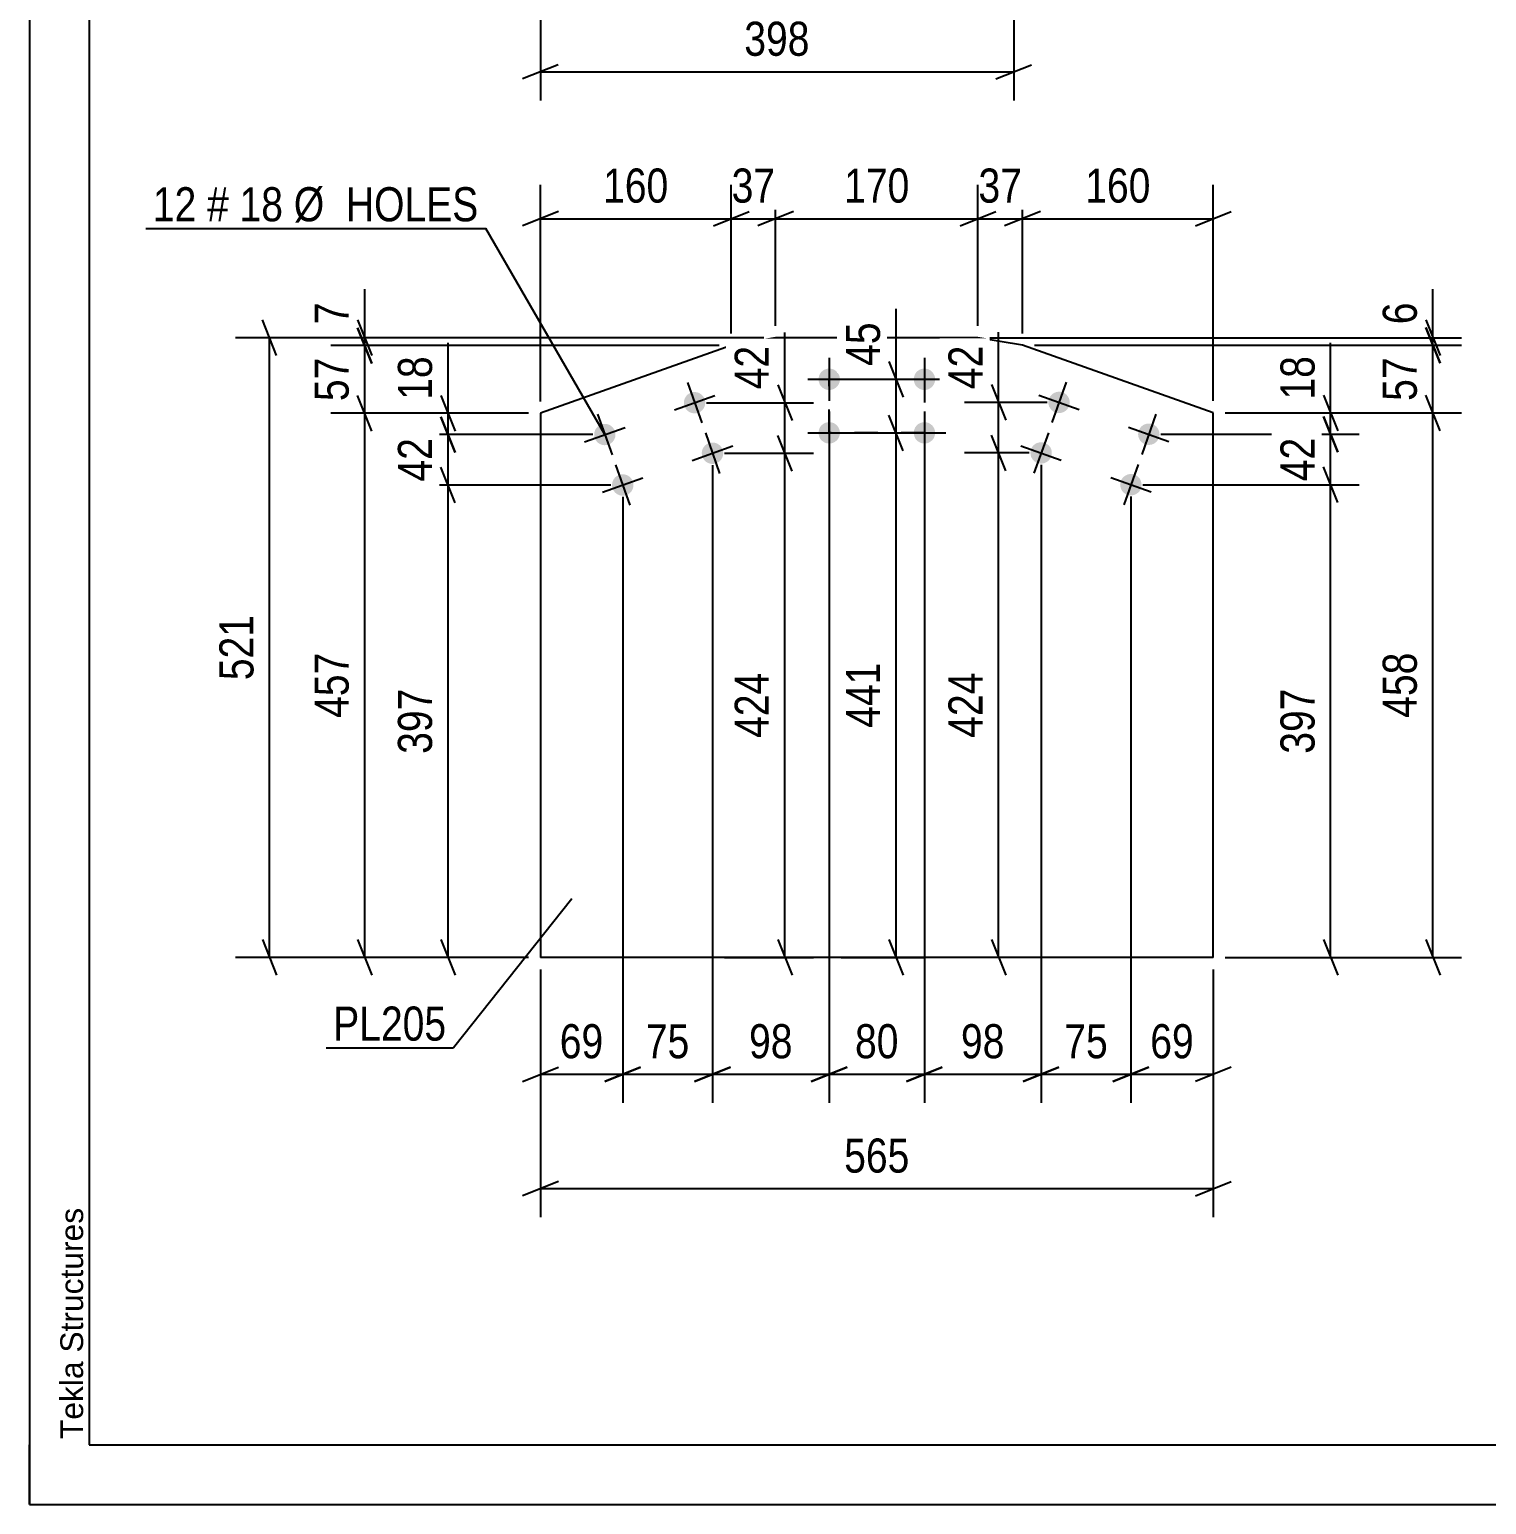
# Model space of a CAD drawing. Header units: millimetres. Extents: x 0 to 420, y 0 to 297.
# Drawn here: x 0 to 122.4, y 0 to 123.9 of the extents above; entities that cross this region are included whole.
import ezdxf

# ---------------------------------------------------------------- set-up
doc = ezdxf.new("R2010")
doc.units = ezdxf.units.MM
doc.linetypes.add('DXK_LINE_DOT2', pattern=[3.9198, 1.9599, -1.9599])
doc.styles.add('Arial', font='ARIAL.TTF', dxfattribs={"height": 0.2})
doc.styles.add('Arial Narrow', font='ARIALN.TTF', dxfattribs={"height": 0.2})

# ---------------------------------------------------------------- blocks, each defined once
blk = doc.blocks.new('Unknown-318893208-1115 - 8910')
at = {"color": 5, "linetype": 'Continuous'}
for p, q in [((0, 297), (0, 0)), ((5, 292), (5, 5)), ((0, 0), (0, 5)), ((5, 5), (415, 5)), ((0, 0), (420, 0))]:
    blk.add_line(p, q, dxfattribs=at)
at = {"color": 174, "linetype": 'Continuous', "style": 'Arial'}
blk.add_text('Tekla Structures', height=1.9102, rotation=90, dxfattribs=at).set_placement((4.5, 5.5))
blk = doc.blocks.new('Part-318893208-9037 - 9036')
at = {"color": 2, "linetype": 'Continuous'}
for p, q in [((62.67, 98.05), (58.94, 97.39)), ((79.67, 98.05), (62.67, 98.05)), ((83.41, 97.41), (79.67, 98.05)), ((58.94, 97.39), (42.92, 91.7)), ((99.43, 91.73), (83.41, 97.41)), ((99.43, 45.97), (99.43, 91.73)), ((42.92, 91.7), (42.92, 45.97)), ((99.43, 45.97), (42.92, 45.97))]:
    blk.add_line(p, q, dxfattribs=at)
blk = doc.blocks.new('Bolt-318893208-9038 - 9036')
at = {"linetype": 'Continuous'}
for points in [[(56.71, 92.89, -1), (55.02, 92.28, -1)], [(49.17, 90.21, -1), (47.48, 89.61, -1)], [(58.22, 88.64, -1), (56.52, 88.04, -1)], [(50.68, 85.97, -1), (48.98, 85.37, -1)]]:
    blk.add_hatch(color=1, dxfattribs=at).paths.add_polyline_path(points)
at = {"color": 1, "linetype": 'Continuous'}
for p, q in [((55.26, 94.28), (56.47, 90.89)), ((54.17, 91.98), (57.56, 93.19)), ((46.63, 89.31), (50.02, 90.51)), ((47.72, 91.61), (48.93, 88.21)), ((56.77, 90.04), (57.97, 86.65)), ((55.67, 87.74), (59.07, 88.95)), ((49.23, 87.37), (50.43, 83.97)), ((48.13, 85.07), (51.53, 86.27))]:
    blk.add_line(p, q, dxfattribs=at)
blk = doc.blocks.new('Bolt-318893208-9039 - 9036')
at = {"linetype": 'Continuous'}
for points in [[(67.17, 95.45), (67.36, 95.43), (67.54, 95.38), (67.7, 95.28), (67.84, 95.16), (67.95, 95), (68.03, 94.83), (68.07, 94.65), (68.07, 94.46), (68.03, 94.28), (67.95, 94.1), (67.84, 93.95), (67.7, 93.83), (67.54, 93.73), (67.36, 93.67), (67.17, 93.65), (66.98, 93.67), (66.81, 93.73), (66.64, 93.83), (66.5, 93.95), (66.39, 94.1), (66.32, 94.28), (66.28, 94.46), (66.28, 94.65), (66.32, 94.83), (66.39, 95), (66.5, 95.16), (66.64, 95.28), (66.81, 95.38), (66.98, 95.43)], [(75.17, 95.45), (75.36, 95.43), (75.54, 95.38), (75.7, 95.28), (75.84, 95.16), (75.95, 95), (76.03, 94.83), (76.07, 94.65), (76.07, 94.46), (76.03, 94.28), (75.95, 94.1), (75.84, 93.95), (75.7, 93.83), (75.54, 93.73), (75.36, 93.67), (75.17, 93.65), (74.98, 93.67), (74.81, 93.73), (74.64, 93.83), (74.5, 93.95), (74.39, 94.1), (74.32, 94.28), (74.28, 94.46), (74.28, 94.65), (74.32, 94.83), (74.39, 95), (74.5, 95.16), (74.64, 95.28), (74.81, 95.38), (74.98, 95.43)], [(67.17, 90.95), (67.36, 90.93), (67.54, 90.88), (67.7, 90.78), (67.84, 90.66), (67.95, 90.5), (68.03, 90.33), (68.07, 90.15), (68.07, 89.96), (68.03, 89.78), (67.95, 89.6), (67.84, 89.45), (67.7, 89.33), (67.54, 89.23), (67.36, 89.17), (67.17, 89.15), (66.98, 89.17), (66.81, 89.23), (66.64, 89.33), (66.5, 89.45), (66.39, 89.6), (66.32, 89.78), (66.28, 89.96), (66.28, 90.15), (66.32, 90.33), (66.39, 90.5), (66.5, 90.66), (66.64, 90.78), (66.81, 90.88), (66.98, 90.93)], [(75.17, 90.95), (75.36, 90.93), (75.54, 90.88), (75.7, 90.78), (75.84, 90.66), (75.95, 90.5), (76.03, 90.33), (76.07, 90.15), (76.07, 89.96), (76.03, 89.78), (75.95, 89.6), (75.84, 89.45), (75.7, 89.33), (75.54, 89.23), (75.36, 89.17), (75.17, 89.15), (74.98, 89.17), (74.81, 89.23), (74.64, 89.33), (74.5, 89.45), (74.39, 89.6), (74.32, 89.78), (74.28, 89.96), (74.28, 90.15), (74.32, 90.33), (74.39, 90.5), (74.5, 90.66), (74.64, 90.78), (74.81, 90.88), (74.98, 90.93)]]:
    blk.add_hatch(color=1, dxfattribs=at).paths.add_polyline_path(points)
at = {"color": 1, "linetype": 'Continuous'}
for p, q in [((67.17, 96.35), (67.17, 92.75)), ((75.17, 96.35), (75.17, 92.75)), ((65.37, 94.55), (68.97, 94.55)), ((73.37, 94.55), (76.97, 94.55)), ((67.17, 91.85), (67.17, 88.25)), ((75.17, 91.85), (75.17, 88.25)), ((65.37, 90.05), (68.97, 90.05)), ((73.37, 90.05), (76.97, 90.05))]:
    blk.add_line(p, q, dxfattribs=at)
blk = doc.blocks.new('Bolt-318893208-9040 - 9036')
at = {"linetype": 'Continuous'}
for points in [[(86.78, 93.46), (86.95, 93.38), (87.1, 93.26), (87.22, 93.12), (87.31, 92.95), (87.36, 92.77), (87.38, 92.58), (87.35, 92.4), (87.29, 92.22), (87.19, 92.06), (87.06, 91.92), (86.91, 91.82), (86.73, 91.75), (86.55, 91.71), (86.36, 91.72), (86.18, 91.76), (86.01, 91.84), (85.86, 91.96), (85.74, 92.1), (85.65, 92.26), (85.59, 92.45), (85.58, 92.63), (85.6, 92.82), (85.67, 93), (85.76, 93.16), (85.89, 93.29), (86.05, 93.4), (86.22, 93.47), (86.41, 93.51), (86.6, 93.5)], [(94.32, 90.78), (94.49, 90.7), (94.64, 90.59), (94.76, 90.44), (94.85, 90.28), (94.9, 90.1), (94.92, 89.91), (94.89, 89.72), (94.83, 89.55), (94.73, 89.39), (94.6, 89.25), (94.45, 89.14), (94.27, 89.07), (94.09, 89.04), (93.9, 89.04), (93.72, 89.09), (93.55, 89.17), (93.4, 89.28), (93.28, 89.42), (93.19, 89.59), (93.13, 89.77), (93.12, 89.96), (93.14, 90.14), (93.21, 90.32), (93.3, 90.48), (93.43, 90.62), (93.59, 90.73), (93.76, 90.8), (93.95, 90.83), (94.14, 90.83)], [(85.27, 89.22), (85.44, 89.13), (85.59, 89.02), (85.72, 88.88), (85.81, 88.71), (85.86, 88.53), (85.87, 88.34), (85.85, 88.16), (85.79, 87.98), (85.69, 87.82), (85.56, 87.68), (85.4, 87.58), (85.23, 87.5), (85.04, 87.47), (84.86, 87.48), (84.67, 87.52), (84.5, 87.6), (84.35, 87.72), (84.23, 87.86), (84.14, 88.02), (84.09, 88.2), (84.07, 88.39), (84.1, 88.58), (84.16, 88.76), (84.26, 88.92), (84.39, 89.05), (84.54, 89.16), (84.72, 89.23), (84.9, 89.26), (85.09, 89.26)], [(92.81, 86.54), (92.98, 86.46), (93.13, 86.35), (93.26, 86.2), (93.34, 86.04), (93.4, 85.86), (93.41, 85.67), (93.39, 85.48), (93.33, 85.31), (93.23, 85.14), (93.1, 85.01), (92.94, 84.9), (92.77, 84.83), (92.58, 84.8), (92.4, 84.8), (92.21, 84.84), (92.04, 84.93), (91.89, 85.04), (91.77, 85.18), (91.68, 85.35), (91.63, 85.53), (91.61, 85.72), (91.64, 85.9), (91.7, 86.08), (91.8, 86.24), (91.93, 86.38), (92.08, 86.48), (92.26, 86.56), (92.44, 86.59), (92.63, 86.59)]]:
    blk.add_hatch(color=1, dxfattribs=at).paths.add_polyline_path(points)
at = {"color": 1, "linetype": 'Continuous'}
for p, q in [((87.08, 94.31), (85.88, 90.91)), ((84.78, 93.21), (88.17, 92.01)), ((92.32, 90.54), (95.71, 89.33)), ((94.62, 91.63), (93.42, 88.24)), ((85.58, 90.06), (84.37, 86.67)), ((83.28, 88.97), (86.67, 87.77)), ((93.12, 87.39), (91.91, 84)), ((90.82, 86.29), (94.21, 85.09))]:
    blk.add_line(p, q, dxfattribs=at)
blk = doc.blocks.new('Rectangle-318893208-10672 - 9036')
at = {"color": 1, "linetype": 'DXK_LINE_DOT2'}
blk.add_lwpolyline([(67.17, 94.55), (75.17, 94.55), (75.17, 90.05), (67.17, 90.05), (67.17, 94.55)], close=True, dxfattribs=at)
blk = doc.blocks.new('StraightDimension-318893208-1419 - 1207')
at = {"color": 7, "linetype": 'Continuous'}
for p, q in [((42.91, 135.69), (42.91, 117.99)), ((82.67, 135.69), (82.67, 117.99)), ((44.41, 120.99), (41.41, 119.79)), ((42.91, 120.39), (82.67, 120.39)), ((81.17, 119.79), (84.17, 120.99))]:
    blk.add_line(p, q, dxfattribs=at)
at = {"color": 0}
blk.add_wipeout([(66.13, 121.14), (66.13, 125.34), (59.44, 125.34), (59.44, 121.14)], dxfattribs=at)
at = {"color": 3, "style": 'Arial Narrow'}
blk.add_text('398', height=2.863, dxfattribs=at).set_placement((60.04, 121.74))
blk = doc.blocks.new('StraightDimension-318893208-9335 - 9036')
at = {"color": 7, "linetype": 'Continuous'}
for p, q in [((117.28, 98.91), (118.48, 95.91)), ((84.41, 97.41), (120.28, 97.41)), ((117.88, 91.73), (117.88, 97.41)), ((118.48, 90.23), (117.28, 93.23)), ((100.43, 91.73), (120.28, 91.73))]:
    blk.add_line(p, q, dxfattribs=at)
at = {"color": 0}
blk.add_wipeout([(117.13, 97), (112.93, 97), (112.93, 92.14), (117.13, 92.14)], dxfattribs=at)
at = {"color": 3, "style": 'Arial Narrow'}
blk.add_text('57', height=2.863, rotation=90.0002, dxfattribs=at).set_placement((116.53, 92.74))
blk = doc.blocks.new('StraightDimension-318893208-10553 - 9036')
at = {"color": 7, "linetype": 'Continuous'}
for p, q in [((67.17, 89.05), (67.17, 33.75)), ((75.17, 89.05), (75.17, 33.75)), ((65.67, 35.55), (68.67, 36.75)), ((67.17, 36.15), (75.17, 36.15)), ((76.67, 36.75), (73.67, 35.55))]:
    blk.add_line(p, q, dxfattribs=at)
at = {"color": 0}
blk.add_wipeout([(73.6, 36.9), (73.6, 41.1), (68.74, 41.1), (68.74, 36.9)], dxfattribs=at)
at = {"color": 3, "style": 'Arial Narrow'}
blk.add_text('80', height=2.863, dxfattribs=at).set_placement((69.34, 37.5))
blk = doc.blocks.new('StraightDimension-318893208-9318 - 9036')
at = {"color": 7, "linetype": 'Continuous'}
for p, q in [((83.41, 98.41), (83.41, 110.9)), ((99.43, 92.73), (99.43, 110.9)), ((84.91, 108.65), (81.91, 107.45)), ((83.41, 108.05), (99.43, 108.05)), ((97.93, 107.45), (100.93, 108.65))]:
    blk.add_line(p, q, dxfattribs=at)
at = {"color": 0}
blk.add_wipeout([(94.76, 108.8), (94.76, 113), (88.08, 113), (88.08, 108.8)], dxfattribs=at)
at = {"color": 3, "style": 'Arial Narrow'}
blk.add_text('160', height=2.863, dxfattribs=at).set_placement((88.68, 109.4))
blk = doc.blocks.new('StraightDimension-318893208-10626 - 9036')
at = {"color": 7, "linetype": 'Continuous'}
for p, q in [((109.29, 91.73), (109.29, 97.63)), ((109.29, 91.73), (109.29, 97.63)), ((108.69, 93.23), (109.89, 90.23)), ((100.43, 91.73), (111.69, 91.73)), ((109.29, 89.93), (109.29, 91.73)), ((109.89, 88.43), (108.69, 91.43)), ((95.02, 89.93), (111.69, 89.93))]:
    blk.add_line(p, q, dxfattribs=at)
at = {"color": 0}
blk.add_wipeout([(108.54, 97.11), (104.34, 97.11), (104.34, 92.25), (108.54, 92.25)], dxfattribs=at)
at = {"color": 3, "style": 'Arial Narrow'}
blk.add_text('18', height=2.863, rotation=90.0002, dxfattribs=at).set_placement((107.94, 92.85))
blk = doc.blocks.new('StraightDimension-318893208-10550 - 9036')
at = {"color": 7, "linetype": 'Continuous'}
for p, q in [((92.51, 84.69), (92.51, 33.75)), ((99.43, 44.97), (99.43, 33.75)), ((91.01, 35.55), (94.01, 36.75)), ((92.51, 36.15), (99.43, 36.15)), ((100.93, 36.75), (97.93, 35.55))]:
    blk.add_line(p, q, dxfattribs=at)
at = {"color": 0}
blk.add_wipeout([(98.4, 36.9), (98.4, 41.1), (93.54, 41.1), (93.54, 36.9)], dxfattribs=at)
at = {"color": 3, "style": 'Arial Narrow'}
blk.add_text('69', height=2.863, dxfattribs=at).set_placement((94.14, 37.5))
blk = doc.blocks.new('StraightDimension-318893208-9319 - 9036')
at = {"color": 7, "linetype": 'Continuous'}
for p, q in [((79.67, 99.05), (79.67, 110.9)), ((83.41, 98.41), (83.41, 110.9)), ((78.17, 107.45), (81.17, 108.65)), ((79.67, 108.05), (83.41, 108.05)), ((84.91, 108.65), (81.91, 107.45))]:
    blk.add_line(p, q, dxfattribs=at)
at = {"color": 0}
blk.add_wipeout([(83.97, 108.8), (83.97, 113), (79.11, 113), (79.11, 108.8)], dxfattribs=at)
at = {"color": 3, "style": 'Arial Narrow'}
blk.add_text('37', height=2.863, dxfattribs=at).set_placement((79.71, 109.4))
blk = doc.blocks.new('StraightDimension-318893208-9320 - 9036')
at = {"color": 7, "linetype": 'Continuous'}
for p, q in [((62.67, 99.05), (62.67, 110.9)), ((79.67, 99.05), (79.67, 110.9)), ((64.17, 108.65), (61.17, 107.45)), ((62.67, 108.05), (79.67, 108.05)), ((78.17, 107.45), (81.17, 108.65))]:
    blk.add_line(p, q, dxfattribs=at)
at = {"color": 0}
blk.add_wipeout([(74.51, 108.8), (74.51, 113), (67.83, 113), (67.83, 108.8)], dxfattribs=at)
at = {"color": 3, "style": 'Arial Narrow'}
blk.add_text('170', height=2.863, dxfattribs=at).set_placement((68.43, 109.4))
blk = doc.blocks.new('StraightDimension-318893208-9321 - 9036')
at = {"color": 7, "linetype": 'Continuous'}
for p, q in [((58.94, 98.39), (58.94, 110.9)), ((62.67, 99.05), (62.67, 110.9)), ((57.44, 107.45), (60.44, 108.65)), ((58.94, 108.05), (62.67, 108.05)), ((64.17, 108.65), (61.17, 107.45))]:
    blk.add_line(p, q, dxfattribs=at)
at = {"color": 0}
blk.add_wipeout([(63.23, 108.8), (63.23, 113), (58.38, 113), (58.38, 108.8)], dxfattribs=at)
at = {"color": 3, "style": 'Arial Narrow'}
blk.add_text('37', height=2.863, dxfattribs=at).set_placement((58.98, 109.4))
blk = doc.blocks.new('StraightDimension-318893208-9322 - 9036')
at = {"color": 7, "linetype": 'Continuous'}
for p, q in [((42.92, 92.7), (42.92, 110.9)), ((58.94, 98.39), (58.94, 110.9)), ((44.42, 108.65), (41.42, 107.45)), ((42.92, 108.05), (58.94, 108.05)), ((57.44, 107.45), (60.44, 108.65))]:
    blk.add_line(p, q, dxfattribs=at)
at = {"color": 0}
blk.add_wipeout([(54.27, 108.8), (54.27, 113), (47.58, 113), (47.58, 108.8)], dxfattribs=at)
at = {"color": 3, "style": 'Arial Narrow'}
blk.add_text('160', height=2.863, dxfattribs=at).set_placement((48.18, 109.4))
blk = doc.blocks.new('StraightDimension-318893208-10605 - 9036')
at = {"color": 7, "linetype": 'Continuous'}
for p, q in [((35.76, 84.17), (34.56, 87.17)), ((48.83, 85.67), (32.31, 85.67)), ((35.16, 45.97), (35.16, 85.67)), ((34.56, 47.47), (35.76, 44.47)), ((41.92, 45.97), (32.31, 45.97))]:
    blk.add_line(p, q, dxfattribs=at)
at = {"color": 0}
blk.add_wipeout([(34.41, 69.16), (30.21, 69.16), (30.21, 62.48), (34.41, 62.48)], dxfattribs=at)
at = {"color": 3, "style": 'Arial Narrow'}
blk.add_text('397', height=2.863, rotation=90.0002, dxfattribs=at).set_placement((33.81, 63.08))
blk = doc.blocks.new('StraightDimension-318893208-9330 - 9036')
at = {"color": 7, "linetype": 'Continuous'}
for p, q in [((42.92, 44.97), (42.92, 24.14)), ((99.43, 44.97), (99.43, 24.14)), ((44.42, 27.14), (41.42, 25.94)), ((42.92, 26.54), (99.43, 26.54)), ((97.93, 25.94), (100.93, 27.14))]:
    blk.add_line(p, q, dxfattribs=at)
at = {"color": 0}
blk.add_wipeout([(74.51, 27.29), (74.51, 31.49), (67.83, 31.49), (67.83, 27.29)], dxfattribs=at)
at = {"color": 3, "style": 'Arial Narrow'}
blk.add_text('565', height=2.863, dxfattribs=at).set_placement((68.43, 27.89))
blk = doc.blocks.new('StraightDimension-318893208-9334 - 9036')
at = {"color": 7, "linetype": 'Continuous'}
for p, q in [((117.88, 98.05), (117.88, 102.13)), ((117.88, 98.05), (117.88, 102.13)), ((117.28, 99.55), (118.48, 96.55)), ((80.67, 98.05), (120.28, 98.05)), ((118.48, 95.91), (117.28, 98.91)), ((117.88, 97.41), (117.88, 98.05)), ((84.41, 97.41), (120.28, 97.41))]:
    blk.add_line(p, q, dxfattribs=at)
at = {"color": 0}
blk.add_wipeout([(117.13, 101.61), (112.93, 101.61), (112.93, 98.58), (117.13, 98.58)], dxfattribs=at)
at = {"color": 3, "style": 'Arial Narrow'}
blk.add_text('6', height=2.86, rotation=90.0002, dxfattribs=at).set_placement((116.53, 99.18))
blk = doc.blocks.new('StraightDimension-318893208-10603 - 9036')
at = {"color": 7, "linetype": 'Continuous'}
for p, q in [((35.16, 91.7), (35.16, 97.61)), ((35.16, 91.7), (35.16, 97.61)), ((34.56, 93.2), (35.76, 90.2)), ((41.92, 91.7), (32.31, 91.7)), ((35.76, 88.41), (34.56, 91.41)), ((35.16, 89.91), (35.16, 91.7)), ((47.33, 89.91), (32.31, 89.91))]:
    blk.add_line(p, q, dxfattribs=at)
at = {"color": 0}
blk.add_wipeout([(34.41, 97.09), (30.21, 97.09), (30.21, 92.23), (34.41, 92.23)], dxfattribs=at)
at = {"color": 3, "style": 'Arial Narrow'}
blk.add_text('18', height=2.863, rotation=90.0002, dxfattribs=at).set_placement((33.81, 92.83))
blk = doc.blocks.new('StraightDimension-318893208-9336 - 9036')
at = {"color": 7, "linetype": 'Continuous'}
for p, q in [((118.48, 90.23), (117.28, 93.23)), ((100.43, 91.73), (120.28, 91.73)), ((117.88, 45.97), (117.88, 91.73)), ((117.28, 47.47), (118.48, 44.47)), ((100.43, 45.97), (120.28, 45.97))]:
    blk.add_line(p, q, dxfattribs=at)
at = {"color": 0}
blk.add_wipeout([(117.13, 72.19), (112.93, 72.19), (112.93, 65.51), (117.13, 65.51)], dxfattribs=at)
at = {"color": 3, "style": 'Arial Narrow'}
blk.add_text('458', height=2.863, rotation=90.0002, dxfattribs=at).set_placement((116.53, 66.11))
blk = doc.blocks.new('StraightDimension-318893208-9342 - 9036')
at = {"color": 7, "linetype": 'Continuous'}
for p, q in [((28.16, 98.05), (28.16, 102.13)), ((28.16, 98.05), (28.16, 102.13)), ((27.56, 99.55), (28.76, 96.55)), ((61.67, 98.05), (25.31, 98.05)), ((28.76, 95.89), (27.56, 98.89)), ((28.16, 97.39), (28.16, 98.05)), ((57.94, 97.39), (25.31, 97.39))]:
    blk.add_line(p, q, dxfattribs=at)
at = {"color": 0}
blk.add_wipeout([(27.41, 101.61), (23.21, 101.61), (23.21, 98.58), (27.41, 98.58)], dxfattribs=at)
at = {"color": 3, "style": 'Arial Narrow'}
blk.add_text('7', height=2.86, rotation=90.0002, dxfattribs=at).set_placement((26.81, 99.18))
blk = doc.blocks.new('StraightDimension-318893208-9343 - 9036')
at = {"color": 7, "linetype": 'Continuous'}
for p, q in [((27.56, 98.89), (28.76, 95.89)), ((57.94, 97.39), (25.31, 97.39)), ((28.16, 91.7), (28.16, 97.39)), ((28.76, 90.2), (27.56, 93.2)), ((41.92, 91.7), (25.31, 91.7))]:
    blk.add_line(p, q, dxfattribs=at)
at = {"color": 0}
blk.add_wipeout([(27.41, 96.97), (23.21, 96.97), (23.21, 92.12), (27.41, 92.12)], dxfattribs=at)
at = {"color": 3, "style": 'Arial Narrow'}
blk.add_text('57', height=2.863, rotation=90.0002, dxfattribs=at).set_placement((26.81, 92.72))
blk = doc.blocks.new('StraightDimension-318893208-10627 - 9036')
at = {"color": 7, "linetype": 'Continuous'}
for p, q in [((108.69, 91.43), (109.89, 88.43)), ((95.02, 89.93), (111.69, 89.93)), ((109.29, 85.69), (109.29, 89.93)), ((109.89, 84.19), (108.69, 87.19)), ((93.51, 85.69), (111.69, 85.69))]:
    blk.add_line(p, q, dxfattribs=at)
at = {"color": 0}
blk.add_wipeout([(108.54, 90.24), (104.34, 90.24), (104.34, 85.39), (108.54, 85.39)], dxfattribs=at)
at = {"color": 3, "style": 'Arial Narrow'}
blk.add_text('42', height=2.863, rotation=90.0002, dxfattribs=at).set_placement((107.94, 85.99))
blk = doc.blocks.new('StraightDimension-318893208-9344 - 9036')
at = {"color": 7, "linetype": 'Continuous'}
for p, q in [((28.76, 90.2), (27.56, 93.2)), ((41.92, 91.7), (25.31, 91.7)), ((28.16, 45.97), (28.16, 91.7)), ((27.56, 47.47), (28.76, 44.47)), ((41.92, 45.97), (25.31, 45.97))]:
    blk.add_line(p, q, dxfattribs=at)
at = {"color": 0}
blk.add_wipeout([(27.41, 72.18), (23.21, 72.18), (23.21, 65.5), (27.41, 65.5)], dxfattribs=at)
at = {"color": 3, "style": 'Arial Narrow'}
blk.add_text('457', height=2.863, rotation=90.0002, dxfattribs=at).set_placement((26.81, 66.1))
blk = doc.blocks.new('StraightDimension-318893208-10551 - 9036')
at = {"color": 7, "linetype": 'Continuous'}
for p, q in [((84.97, 87.37), (84.97, 33.75)), ((92.51, 84.69), (92.51, 33.75)), ((83.47, 35.55), (86.47, 36.75)), ((84.97, 36.15), (92.51, 36.15)), ((94.01, 36.75), (91.01, 35.55))]:
    blk.add_line(p, q, dxfattribs=at)
at = {"color": 0}
blk.add_wipeout([(91.17, 36.9), (91.17, 41.1), (86.32, 41.1), (86.32, 36.9)], dxfattribs=at)
at = {"color": 3, "style": 'Arial Narrow'}
blk.add_text('75', height=2.863, dxfattribs=at).set_placement((86.92, 37.5))
blk = doc.blocks.new('StraightDimension-318893208-9436 - 9036')
at = {"color": 7, "linetype": 'Continuous'}
for p, q in [((20.76, 96.55), (19.56, 99.55)), ((61.67, 98.05), (17.31, 98.05)), ((20.16, 45.97), (20.16, 98.05)), ((19.56, 47.47), (20.76, 44.47)), ((41.92, 45.97), (17.31, 45.97))]:
    blk.add_line(p, q, dxfattribs=at)
at = {"color": 0}
blk.add_wipeout([(19.41, 75.36), (15.21, 75.36), (15.21, 68.67), (19.41, 68.67)], dxfattribs=at)
at = {"color": 3, "style": 'Arial Narrow'}
blk.add_text('521', height=2.863, rotation=90.0002, dxfattribs=at).set_placement((18.81, 69.27))
blk = doc.blocks.new('StraightDimension-318893208-10552 - 9036')
at = {"color": 7, "linetype": 'Continuous'}
for p, q in [((75.17, 89.05), (75.17, 33.75)), ((84.97, 87.37), (84.97, 33.75)), ((73.67, 35.55), (76.67, 36.75)), ((75.17, 36.15), (84.97, 36.15)), ((86.47, 36.75), (83.47, 35.55))]:
    blk.add_line(p, q, dxfattribs=at)
at = {"color": 0}
blk.add_wipeout([(82.5, 36.9), (82.5, 41.1), (77.64, 41.1), (77.64, 36.9)], dxfattribs=at)
at = {"color": 3, "style": 'Arial Narrow'}
blk.add_text('98', height=2.863, dxfattribs=at).set_placement((78.24, 37.5))
blk = doc.blocks.new('StraightDimension-318893208-10554 - 9036')
at = {"color": 7, "linetype": 'Continuous'}
for p, q in [((67.17, 89.05), (67.17, 33.75)), ((57.37, 87.34), (57.37, 33.75)), ((55.87, 35.55), (58.87, 36.75)), ((57.37, 36.15), (67.17, 36.15)), ((68.67, 36.75), (65.67, 35.55))]:
    blk.add_line(p, q, dxfattribs=at)
at = {"color": 0}
blk.add_wipeout([(64.7, 36.9), (64.7, 41.1), (59.84, 41.1), (59.84, 36.9)], dxfattribs=at)
at = {"color": 3, "style": 'Arial Narrow'}
blk.add_text('98', height=2.863, dxfattribs=at).set_placement((60.44, 37.5))
blk = doc.blocks.new('StraightDimension-318893208-10683 - 9036')
at = {"color": 7, "linetype": 'Continuous'}
for p, q in [((81.4, 92.61), (81.4, 98.51)), ((81.4, 92.61), (81.4, 98.51)), ((80.8, 94.11), (82, 91.11)), ((85.48, 92.61), (78.55, 92.61)), ((81.4, 88.37), (81.4, 92.61)), ((82, 86.87), (80.8, 89.87)), ((83.97, 88.37), (78.55, 88.37))]:
    blk.add_line(p, q, dxfattribs=at)
at = {"color": 0}
blk.add_wipeout([(80.65, 97.99), (76.45, 97.99), (76.45, 93.13), (80.65, 93.13)], dxfattribs=at)
at = {"color": 3, "style": 'Arial Narrow'}
blk.add_text('42', height=2.863, rotation=90.0002, dxfattribs=at).set_placement((80.05, 93.73))
blk = doc.blocks.new('StraightDimension-318893208-10555 - 9036')
at = {"color": 7, "linetype": 'Continuous'}
for p, q in [((57.37, 87.34), (57.37, 33.75)), ((49.83, 84.67), (49.83, 33.75)), ((48.33, 35.55), (51.33, 36.75)), ((49.83, 36.15), (57.37, 36.15)), ((58.87, 36.75), (55.87, 35.55))]:
    blk.add_line(p, q, dxfattribs=at)
at = {"color": 0}
blk.add_wipeout([(56.03, 36.9), (56.03, 41.1), (51.17, 41.1), (51.17, 36.9)], dxfattribs=at)
at = {"color": 3, "style": 'Arial Narrow'}
blk.add_text('75', height=2.863, dxfattribs=at).set_placement((51.77, 37.5))
blk = doc.blocks.new('StraightDimension-318893208-10684 - 9036')
at = {"color": 7, "linetype": 'Continuous'}
for p, q in [((82, 86.87), (80.8, 89.87)), ((83.97, 88.37), (78.55, 88.37)), ((81.4, 45.97), (81.4, 88.37)), ((80.8, 47.47), (82, 44.47)), ((83.97, 45.97), (78.55, 45.97))]:
    blk.add_line(p, q, dxfattribs=at)
at = {"color": 0}
blk.add_wipeout([(80.65, 70.51), (76.45, 70.51), (76.45, 63.83), (80.65, 63.83)], dxfattribs=at)
at = {"color": 3, "style": 'Arial Narrow'}
blk.add_text('424', height=2.863, rotation=90.0002, dxfattribs=at).set_placement((80.05, 64.43))
blk = doc.blocks.new('StraightDimension-318893208-10556 - 9036')
at = {"color": 7, "linetype": 'Continuous'}
for p, q in [((49.83, 84.67), (49.83, 33.75)), ((42.92, 44.97), (42.92, 33.75)), ((41.42, 35.55), (44.42, 36.75)), ((42.92, 36.15), (49.83, 36.15)), ((51.33, 36.75), (48.33, 35.55))]:
    blk.add_line(p, q, dxfattribs=at)
at = {"color": 0}
blk.add_wipeout([(48.8, 36.9), (48.8, 41.1), (43.94, 41.1), (43.94, 36.9)], dxfattribs=at)
at = {"color": 3, "style": 'Arial Narrow'}
blk.add_text('69', height=2.863, dxfattribs=at).set_placement((44.54, 37.5))
blk = doc.blocks.new('StraightDimension-318893208-10604 - 9036')
at = {"color": 7, "linetype": 'Continuous'}
for p, q in [((34.56, 91.41), (35.76, 88.41)), ((47.33, 89.91), (32.31, 89.91)), ((35.16, 85.67), (35.16, 89.91)), ((35.76, 84.17), (34.56, 87.17)), ((48.83, 85.67), (32.31, 85.67))]:
    blk.add_line(p, q, dxfattribs=at)
at = {"color": 0}
blk.add_wipeout([(34.41, 90.22), (30.21, 90.22), (30.21, 85.36), (34.41, 85.36)], dxfattribs=at)
at = {"color": 3, "style": 'Arial Narrow'}
blk.add_text('42', height=2.863, rotation=90.0002, dxfattribs=at).set_placement((33.81, 85.96))
blk = doc.blocks.new('StraightDimension-318893208-10628 - 9036')
at = {"color": 7, "linetype": 'Continuous'}
for p, q in [((109.89, 84.19), (108.69, 87.19)), ((93.51, 85.69), (111.69, 85.69)), ((109.29, 45.97), (109.29, 85.69)), ((108.69, 47.47), (109.89, 44.47)), ((100.43, 45.97), (111.69, 45.97))]:
    blk.add_line(p, q, dxfattribs=at)
at = {"color": 0}
blk.add_wipeout([(108.54, 69.17), (104.34, 69.17), (104.34, 62.49), (108.54, 62.49)], dxfattribs=at)
at = {"color": 3, "style": 'Arial Narrow'}
blk.add_text('397', height=2.863, rotation=90.0002, dxfattribs=at).set_placement((107.94, 63.09))
blk = doc.blocks.new('StraightDimension-318893208-10649 - 9036')
at = {"color": 7, "linetype": 'Continuous'}
for p, q in [((63.45, 92.58), (63.45, 98.49)), ((63.45, 92.58), (63.45, 98.49)), ((62.85, 94.08), (64.05, 91.08)), ((56.87, 92.58), (65.85, 92.58)), ((63.45, 88.34), (63.45, 92.58)), ((64.05, 86.84), (62.85, 89.84)), ((58.37, 88.34), (65.85, 88.34))]:
    blk.add_line(p, q, dxfattribs=at)
at = {"color": 0}
blk.add_wipeout([(62.7, 97.97), (58.5, 97.97), (58.5, 93.11), (62.7, 93.11)], dxfattribs=at)
at = {"color": 3, "style": 'Arial Narrow'}
blk.add_text('42', height=2.863, rotation=90.0002, dxfattribs=at).set_placement((62.1, 93.71))
blk = doc.blocks.new('StraightDimension-318893208-10650 - 9036')
at = {"color": 7, "linetype": 'Continuous'}
for p, q in [((64.05, 86.84), (62.85, 89.84)), ((58.37, 88.34), (65.85, 88.34)), ((63.45, 45.97), (63.45, 88.34)), ((62.85, 47.47), (64.05, 44.47)), ((58.37, 45.97), (65.85, 45.97))]:
    blk.add_line(p, q, dxfattribs=at)
at = {"color": 0}
blk.add_wipeout([(62.7, 70.5), (58.5, 70.5), (58.5, 63.82), (62.7, 63.82)], dxfattribs=at)
at = {"color": 3, "style": 'Arial Narrow'}
blk.add_text('424', height=2.863, rotation=90.0002, dxfattribs=at).set_placement((62.1, 64.42))
blk = doc.blocks.new('StraightDimension-318893208-10707 - 9036')
at = {"color": 7, "linetype": 'Continuous'}
for p, q in [((72.79, 94.55), (72.79, 100.46)), ((72.79, 94.55), (72.79, 100.46)), ((72.19, 96.05), (73.39, 93.05)), ((68.17, 94.55), (75.19, 94.55)), ((72.79, 90.05), (72.79, 94.55)), ((73.39, 88.55), (72.19, 91.55)), ((68.17, 90.05), (75.19, 90.05))]:
    blk.add_line(p, q, dxfattribs=at)
at = {"color": 0}
blk.add_wipeout([(72.04, 99.94), (67.84, 99.94), (67.84, 95.08), (72.04, 95.08)], dxfattribs=at)
at = {"color": 3, "style": 'Arial Narrow'}
blk.add_text('45', height=2.863, rotation=90.0002, dxfattribs=at).set_placement((71.44, 95.68))
blk = doc.blocks.new('StraightDimension-318893208-10708 - 9036')
at = {"color": 7, "linetype": 'Continuous'}
for p, q in [((73.39, 88.55), (72.19, 91.55)), ((68.17, 90.05), (75.19, 90.05)), ((72.79, 45.97), (72.79, 90.05)), ((72.19, 47.47), (73.39, 44.47)), ((68.17, 45.97), (75.19, 45.97))]:
    blk.add_line(p, q, dxfattribs=at)
at = {"color": 0}
blk.add_wipeout([(72.04, 71.36), (67.84, 71.36), (67.84, 64.67), (72.04, 64.67)], dxfattribs=at)
at = {"color": 3, "style": 'Arial Narrow'}
blk.add_text('441', height=2.863, rotation=90.0002, dxfattribs=at).set_placement((71.44, 65.27))
blk = doc.blocks.new('MarkSet-318893208-10538 - 9036')
at = {"color": 0}
for points in [[(14.01, 107.83), (14.01, 110.83), (10.36, 110.83), (10.36, 107.83)], [(16.74, 107.83), (16.74, 110.83), (14.91, 110.83), (14.91, 107.83)], [(21.3, 107.83), (21.3, 110.83), (17.64, 110.83), (17.64, 107.83)], [(37.73, 107.83), (37.73, 110.83), (22.2, 110.83), (22.2, 107.83)]]:
    blk.add_wipeout(points, dxfattribs=at)
for points in [[(14.01, 107.83), (14.01, 110.83), (10.36, 110.83), (10.36, 107.83)], [(16.74, 107.83), (16.74, 110.83), (14.91, 110.83), (14.91, 107.83)], [(21.3, 107.83), (21.3, 110.83), (17.64, 110.83), (17.64, 107.83)], [(37.73, 107.83), (37.73, 110.83), (22.2, 110.83), (22.2, 107.83)]]:
    blk.add_wipeout(points, dxfattribs=at)
at = {"color": 7, "linetype": 'Continuous'}
for p in [(9.76, 107.23), (48.33, 89.91)]:
    blk.add_line(p, (38.33, 107.23), dxfattribs=at)
at = {"color": 3, "style": 'Arial Narrow'}
for s, height, p in [('12', 2.863, (10.36, 107.83)), ('#', 2.86, (14.91, 107.83)), ('18', 2.863, (17.64, 107.83)), ('Ø  HOLES', 2.863, (22.2, 107.83))]:
    blk.add_text(s, height=height, dxfattribs=at).set_placement(p)
blk = doc.blocks.new('Mark-318893208-9474 - 9036')
at = {"color": 0}
blk.add_wipeout([(35.01, 38.98), (35.01, 41.98), (25.51, 41.98), (25.51, 38.98)], dxfattribs=at)
blk.add_wipeout([(35.01, 38.98), (35.01, 41.98), (25.51, 41.98), (25.51, 38.98)], dxfattribs=at)
at = {"color": 30, "linetype": 'Continuous'}
for p in [(45.56, 50.89), (24.91, 38.38)]:
    blk.add_line(p, (35.61, 38.38), dxfattribs=at)
at = {"color": 3, "style": 'Arial Narrow'}
blk.add_text('PL205', height=2.863, dxfattribs=at).set_placement((25.51, 38.98))

msp = doc.modelspace()

# ---------------------------------------------------------------- block references
for name in ['Unknown-318893208-1115 - 8910', 'Part-318893208-9037 - 9036', 'Bolt-318893208-9039 - 9036', 'Bolt-318893208-9038 - 9036', 'Rectangle-318893208-10672 - 9036', 'Bolt-318893208-9040 - 9036']:
    msp.add_blockref(name, (0, 0))

# ---------------------------------------------------------------- next in the draw order: block references
for name in ['StraightDimension-318893208-1419 - 1207', 'StraightDimension-318893208-9335 - 9036', 'StraightDimension-318893208-10553 - 9036', 'StraightDimension-318893208-10605 - 9036', 'StraightDimension-318893208-10550 - 9036']:
    msp.add_blockref(name, (0, 0))

# ---------------------------------------------------------------- next in the draw order: block references
for name in ['StraightDimension-318893208-9318 - 9036', 'StraightDimension-318893208-9330 - 9036']:
    msp.add_blockref(name, (0, 0))

# ---------------------------------------------------------------- next in the draw order: block references
for name in ['StraightDimension-318893208-9319 - 9036', 'StraightDimension-318893208-10626 - 9036']:
    msp.add_blockref(name, (0, 0))

# ---------------------------------------------------------------- next in the draw order: block references
for name in ['StraightDimension-318893208-9320 - 9036', 'StraightDimension-318893208-9336 - 9036']:
    msp.add_blockref(name, (0, 0))

# ---------------------------------------------------------------- next in the draw order: block references
for name in ['StraightDimension-318893208-9321 - 9036', 'StraightDimension-318893208-9334 - 9036', 'StraightDimension-318893208-10627 - 9036']:
    msp.add_blockref(name, (0, 0))

# ---------------------------------------------------------------- next in the draw order: block references
for name in ['StraightDimension-318893208-9322 - 9036', 'StraightDimension-318893208-10551 - 9036']:
    msp.add_blockref(name, (0, 0))

# ---------------------------------------------------------------- next in the draw order: block references
for name in ['StraightDimension-318893208-10603 - 9036', 'StraightDimension-318893208-10552 - 9036', 'StraightDimension-318893208-10628 - 9036']:
    msp.add_blockref(name, (0, 0))

# ---------------------------------------------------------------- next in the draw order: block references
for name in ['StraightDimension-318893208-9342 - 9036', 'StraightDimension-318893208-10683 - 9036']:
    msp.add_blockref(name, (0, 0))

# ---------------------------------------------------------------- next in the draw order: block references
for name in ['StraightDimension-318893208-9343 - 9036', 'StraightDimension-318893208-10684 - 9036']:
    msp.add_blockref(name, (0, 0))

# ---------------------------------------------------------------- next in the draw order: block references
msp.add_blockref('StraightDimension-318893208-9344 - 9036', (0, 0))

# ---------------------------------------------------------------- next in the draw order: block references
msp.add_blockref('StraightDimension-318893208-9436 - 9036', (0, 0))

# ---------------------------------------------------------------- next in the draw order: block references
msp.add_blockref('StraightDimension-318893208-10554 - 9036', (0, 0))

# ---------------------------------------------------------------- next in the draw order: block references
for name in ['StraightDimension-318893208-10707 - 9036', 'StraightDimension-318893208-10555 - 9036']:
    msp.add_blockref(name, (0, 0))

# ---------------------------------------------------------------- next in the draw order: block references
for name in ['StraightDimension-318893208-10649 - 9036', 'StraightDimension-318893208-10708 - 9036', 'StraightDimension-318893208-10556 - 9036']:
    msp.add_blockref(name, (0, 0))

# ---------------------------------------------------------------- next in the draw order: block references
for name in ['StraightDimension-318893208-10604 - 9036', 'StraightDimension-318893208-10650 - 9036', 'Mark-318893208-9474 - 9036']:
    msp.add_blockref(name, (0, 0))

# ---------------------------------------------------------------- next in the draw order: block references
msp.add_blockref('MarkSet-318893208-10538 - 9036', (0, 0))

doc.saveas('drawing.dxf')
